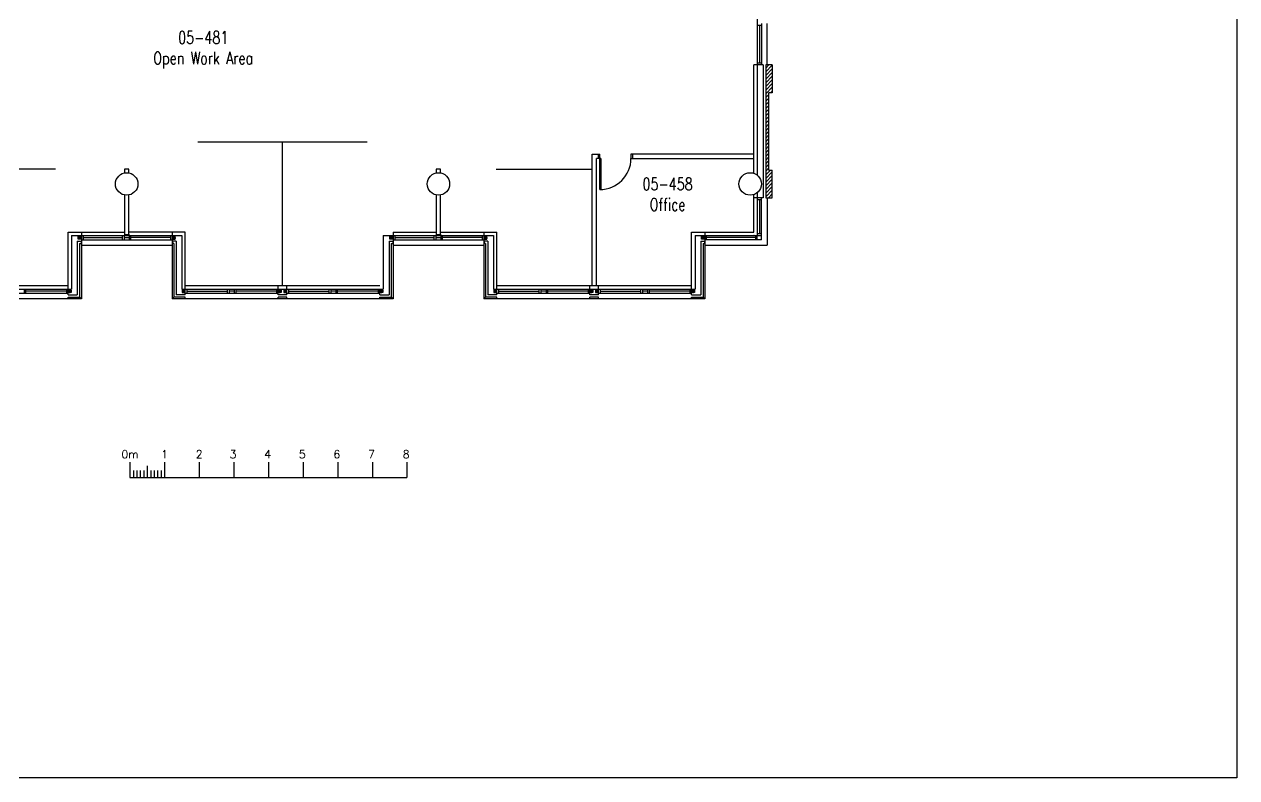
# Model space of a CAD drawing. Extents: x 11182 to 734459, y -1391328 to 152085.
# Drawn here: x 531253 to 566261, y -346839 to -325093 of the extents above; entities that cross this region are included whole.
import ezdxf
from ezdxf.enums import TextEntityAlignment as Align

# ---------------------------------------------------------------- set-up
doc = ezdxf.new("R2010")
doc.units = 0
doc.header["$LTSCALE"] = 500
doc.header["$MEASUREMENT"] = 0
doc.layers.get('0').update_dxf_attribs({"linetype": 'CONTINUOUS'})
doc.layers.add('0_Defpoints', color=106, linetype='CONTINUOUS', plot=False)
for name, color, linetype in [('0_room_data', 7, 'CONTINUOUS'), ('0_text', 7, 'CONTINUOUS'), ('1_Wall_Exist', 251, 'CONTINUOUS'), ('3_Text', 7, 'CONTINUOUS')]:
    doc.layers.add(name, color=color, linetype=linetype)
doc.styles.add('1_200', font='simplex.shx', dxfattribs={"width": 0.75, "height": 460})
doc.styles.get("Standard").update_dxf_attribs({"font": 'ROMANS', "height": 200})

# ---------------------------------------------------------------- blocks, each defined once
blk = doc.blocks.new('room_data')
at = {"layer": '3_Text', "style": '1_200', "width": 0.75}
for tag, p in [('ROOMNUM', (0, 0)), ('ROOMUSE', (0, -575))]:
    blk.add_attdef(tag, text='', height=345, dxfattribs=at).set_placement(p, align=Align.MIDDLE_CENTER)

msp = doc.modelspace()

# ---------------------------------------------------------------- linework, layer by layer
for p, q in [((534304, -337727), (534304, -338172)), ((535304, -337727), (535304, -338172)), ((536304, -337727), (536304, -338172)), ((537304, -337727), (537304, -338172)), ((538304, -337727), (538304, -338172)), ((539304, -337727), (539304, -338172)), ((540304, -337727), (540304, -338172)), ((541304, -337727), (541304, -338172)), ((542304, -337727), (542304, -338172)), ((534304, -338172), (542304, -338172)), ((534404, -337973), (534404, -338172)), ((534504, -337973), (534504, -338172)), ((534604, -337973), (534604, -338172)), ((534704, -337973), (534704, -338172)), ((534804, -337840), (534804, -338172)), ((534904, -337973), (534904, -338172)), ((535004, -337973), (535004, -338172)), ((535104, -337973), (535104, -338172)), ((535204, -337973), (535204, -338172))]:
    msp.add_line(p, q)
at = {"layer": '0_Defpoints'}
msp.add_lwpolyline([(566261, -245117), (566261, -346839), (493124, -346839), (493124, -245117)], dxfattribs=at)
at = {"layer": '1_Wall_Exist'}
for p, q in [((552418, -324735), (552418, -329451)), ((552418, -325118), (552538, -325118)), ((552478, -325118), (552478, -326218)), ((552538, -325068), (552538, -326268)), ((552702, -326268), (552702, -325068)), ((552586, -326268), (552320, -326268)), ((552320, -329396), (552320, -326268)), ((552538, -326218), (552418, -326218)), ((552586, -326268), (552586, -330102)), ((552851, -326268), (552661, -326268)), ((552755, -326268), (552661, -326361)), ((552661, -326268), (552661, -330102)), ((552851, -326268), (552851, -327068)), ((552661, -326467), (552851, -326277)), ((552851, -326383), (552661, -326573)), ((552661, -326679), (552851, -326489)), ((552851, -326595), (552661, -326785)), ((552661, -326891), (552851, -326701)), ((552851, -326807), (552661, -326997)), ((552661, -327103), (552851, -326913)), ((552751, -327120), (552661, -327210)), ((552661, -327316), (552751, -327226)), ((552851, -327068), (552751, -327068)), ((552751, -329302), (552751, -327068)), ((552851, -327020), (552803, -327068)), ((552751, -327332), (552661, -327422)), ((552661, -327528), (552751, -327438)), ((552751, -327544), (552661, -327634)), ((552661, -327740), (552751, -327650)), ((552751, -327756), (552661, -327846)), ((552661, -327952), (552751, -327862)), ((552751, -327968), (552661, -328058)), ((552661, -328164), (552751, -328074)), ((552751, -328180), (552661, -328270)), ((552661, -328376), (552751, -328286)), ((541158, -328491), (536265, -328491)), ((538711, -332636), (538711, -328491)), ((552751, -328392), (552661, -328482)), ((552661, -328588), (552751, -328498)), ((552751, -328604), (552661, -328694)), ((552661, -328801), (552751, -328711)), ((547649, -328845), (547871, -328845)), ((547649, -332636), (547649, -328845)), ((547773, -332636), (547773, -328965)), ((547901, -328965), (547773, -328965)), ((547821, -328845), (547821, -328965)), ((547871, -329865), (547871, -328845)), ((547901, -328965), (547901, -329865)), ((548771, -328845), (548771, -328965)), ((552320, -328845), (548771, -328845)), ((548771, -328965), (552320, -328965)), ((548821, -328965), (548821, -328845)), ((552751, -328817), (552661, -328907)), ((552661, -329013), (552751, -328923)), ((552751, -329029), (552661, -329119)), ((532158, -329277), (527265, -329277)), ((534151, -329277), (534151, -329377)), ((534271, -329277), (534151, -329277)), ((534151, -329377), (534271, -329377)), ((534271, -329377), (534271, -329277)), ((543151, -329277), (543151, -329377)), ((543271, -329277), (543151, -329277)), ((543151, -329377), (543271, -329377)), ((543271, -329377), (543271, -329277)), ((544877, -329277), (547649, -329277)), ((552661, -329225), (552751, -329135)), ((552751, -329241), (552661, -329331)), ((552661, -329437), (552797, -329302)), ((552851, -329353), (552661, -329543)), ((552751, -329302), (552851, -329302)), ((552851, -330102), (552851, -329302)), ((552661, -329649), (552851, -329459)), ((552851, -329565), (552661, -329755)), ((552661, -329861), (552851, -329671)), ((534156, -331173), (534156, -330022)), ((534273, -331173), (534273, -330017)), ((543156, -331173), (543156, -330022)), ((543273, -331173), (543273, -330017)), ((547901, -329865), (547871, -329865)), ((552320, -331091), (552320, -330008)), ((552586, -330102), (552320, -330102)), ((552418, -329952), (552418, -331191)), ((552538, -331311), (552538, -330102)), ((552851, -329777), (552661, -329967)), ((552661, -330073), (552851, -329883)), ((552661, -330102), (552851, -330102)), ((552702, -330102), (552702, -331473)), ((552851, -329989), (552739, -330102)), ((552845, -330102), (552851, -330095)), ((552418, -330151), (552538, -330151)), ((552478, -330151), (552478, -331141)), ((532520, -331091), (534156, -331091)), ((532520, -332902), (532520, -331091)), ((532902, -331091), (532902, -333018)), ((534290, -331173), (534156, -331173)), ((535902, -331091), (534273, -331091)), ((535520, -331091), (535520, -333018)), ((535902, -332902), (535902, -331091)), ((541902, -331091), (541902, -333018)), ((541902, -331091), (543156, -331091)), ((543290, -331173), (543156, -331173)), ((543290, -331091), (544902, -331091)), ((544520, -331091), (544520, -333018)), ((544902, -332902), (544902, -331091)), ((550520, -331091), (552320, -331091)), ((550520, -332902), (550520, -331091)), ((550902, -331091), (550902, -333018)), ((552411, -331091), (552411, -331095)), ((552415, -331091), (552415, -331095)), ((552538, -331141), (552418, -331141)), ((532620, -331191), (535802, -331191)), ((532620, -331191), (532620, -332736)), ((532786, -331357), (532902, -331357)), ((532786, -331357), (532786, -332902)), ((532901, -331257), (532796, -331257)), ((532811, -331219), (532886, -331219)), ((532811, -331294), (532811, -331219)), ((532886, -331294), (532811, -331294)), ((532848, -331309), (532848, -331204)), ((532852, -331423), (532892, -331423)), ((532852, -331423), (532852, -332968)), ((532886, -331219), (532886, -331294)), ((532892, -331357), (532892, -331423)), ((532902, -331311), (535520, -331311)), ((532902, -331473), (535520, -331473)), ((532950, -331191), (532950, -331311)), ((532950, -331251), (534089, -331251)), ((534089, -331311), (534089, -331191)), ((534136, -331191), (534136, -331311)), ((534136, -331251), (534286, -331251)), ((534286, -331191), (534286, -331311)), ((534334, -331311), (534334, -331191)), ((535473, -331251), (534334, -331251)), ((535473, -331191), (535473, -331311)), ((535636, -331357), (535520, -331357)), ((535522, -331257), (535627, -331257)), ((535530, -331357), (535530, -331423)), ((535570, -331423), (535530, -331423)), ((535537, -331219), (535537, -331294)), ((535612, -331219), (535537, -331219)), ((535537, -331294), (535612, -331294)), ((535570, -331423), (535570, -332968)), ((535574, -331309), (535574, -331204)), ((535612, -331294), (535612, -331219)), ((535636, -331357), (535636, -332902)), ((535802, -331191), (535802, -332736)), ((541620, -331191), (544802, -331191)), ((541620, -331191), (541620, -332736)), ((541786, -331357), (541902, -331357)), ((541786, -331357), (541786, -332902)), ((541901, -331257), (541796, -331257)), ((541811, -331219), (541886, -331219)), ((541811, -331294), (541811, -331219)), ((541886, -331294), (541811, -331294)), ((541848, -331309), (541848, -331204)), ((541852, -331423), (541892, -331423)), ((541852, -331423), (541852, -332968)), ((541886, -331219), (541886, -331294)), ((541892, -331357), (541892, -331423)), ((541902, -331311), (544520, -331311)), ((541902, -331473), (544520, -331473)), ((541950, -331191), (541950, -331311)), ((541950, -331251), (543089, -331251)), ((543089, -331311), (543089, -331191)), ((543136, -331191), (543136, -331311)), ((543136, -331251), (543286, -331251)), ((543286, -331191), (543286, -331311)), ((543334, -331311), (543334, -331191)), ((544473, -331251), (543334, -331251)), ((544473, -331191), (544473, -331311)), ((544636, -331357), (544520, -331357)), ((544522, -331257), (544627, -331257)), ((544530, -331357), (544530, -331423)), ((544570, -331423), (544530, -331423)), ((544537, -331219), (544537, -331294)), ((544612, -331219), (544537, -331219)), ((544537, -331294), (544612, -331294)), ((544570, -331423), (544570, -332968)), ((544574, -331309), (544574, -331204)), ((544612, -331294), (544612, -331219)), ((544636, -331357), (544636, -332902)), ((544802, -331191), (544802, -332736)), ((550620, -331191), (552418, -331191)), ((550620, -331191), (550620, -332736)), ((550786, -331357), (550902, -331357)), ((550786, -331357), (550786, -332902)), ((550901, -331257), (550796, -331257)), ((550811, -331219), (550886, -331219)), ((550811, -331294), (550811, -331219)), ((550886, -331294), (550811, -331294)), ((550848, -331309), (550848, -331204)), ((550852, -331423), (550892, -331423)), ((550852, -331423), (550852, -332968)), ((550886, -331219), (550886, -331294)), ((550892, -331357), (550892, -331423)), ((552538, -331311), (550902, -331311)), ((550902, -331473), (552702, -331473)), ((550953, -331311), (550953, -331191)), ((552368, -331251), (550953, -331251)), ((552320, -331182), (552324, -331182)), ((552368, -331191), (552368, -331311)), ((552418, -331311), (552418, -331191)), ((552418, -331191), (552538, -331191)), ((526802, -332736), (532620, -332736)), ((526902, -332636), (532520, -332636)), ((529836, -332856), (532520, -332856)), ((531253, -332736), (531253, -332856)), ((531302, -332856), (531302, -332736)), ((532472, -332796), (531302, -332796)), ((532472, -332736), (532472, -332856)), ((532621, -332802), (532516, -332802)), ((532520, -332902), (532786, -332902)), ((532531, -332764), (532606, -332764)), ((532531, -332839), (532531, -332764)), ((532606, -332839), (532531, -332839)), ((532569, -332854), (532569, -332749)), ((532606, -332764), (532606, -332839)), ((535902, -332902), (535636, -332902)), ((535801, -332802), (535906, -332802)), ((535802, -332736), (541620, -332736)), ((535816, -332764), (535816, -332839)), ((535891, -332764), (535816, -332764)), ((535816, -332839), (535891, -332839)), ((535854, -332854), (535854, -332749)), ((535891, -332839), (535891, -332764)), ((535902, -332636), (541520, -332636)), ((535902, -332856), (538586, -332856)), ((535951, -332736), (535951, -332856)), ((535951, -332796), (537121, -332796)), ((537121, -332856), (537121, -332736)), ((537169, -332736), (537169, -332856)), ((537319, -332796), (537169, -332796)), ((537319, -332736), (537319, -332856)), ((537368, -332856), (537368, -332736)), ((538538, -332796), (537368, -332796)), ((538538, -332736), (538538, -332856)), ((538687, -332802), (538582, -332802)), ((538586, -332902), (538586, -332636)), ((538836, -332902), (538586, -332902)), ((538597, -332764), (538672, -332764)), ((538597, -332839), (538597, -332764)), ((538672, -332839), (538597, -332839)), ((538635, -332854), (538635, -332749)), ((538672, -332764), (538672, -332839)), ((538735, -332802), (538840, -332802)), ((538750, -332764), (538750, -332839)), ((538825, -332764), (538750, -332764)), ((538750, -332839), (538825, -332839)), ((538788, -332854), (538788, -332749)), ((538825, -332839), (538825, -332764)), ((538836, -332902), (538836, -332636)), ((538836, -332856), (541520, -332856)), ((538885, -332736), (538885, -332856)), ((538885, -332796), (540055, -332796)), ((540055, -332856), (540055, -332736)), ((540103, -332736), (540103, -332856)), ((540253, -332796), (540103, -332796)), ((540253, -332736), (540253, -332856)), ((540302, -332856), (540302, -332736)), ((541472, -332796), (540302, -332796)), ((541472, -332736), (541472, -332856)), ((541621, -332802), (541516, -332802)), ((541520, -332902), (541520, -332736)), ((541520, -332902), (541786, -332902)), ((541531, -332764), (541606, -332764)), ((541531, -332839), (541531, -332764)), ((541606, -332839), (541531, -332839)), ((541569, -332854), (541569, -332749)), ((541606, -332764), (541606, -332839)), ((544902, -332902), (544636, -332902)), ((544801, -332802), (544906, -332802)), ((544802, -332736), (550620, -332736)), ((544816, -332764), (544816, -332839)), ((544891, -332764), (544816, -332764)), ((544816, -332839), (544891, -332839)), ((544854, -332854), (544854, -332749)), ((544891, -332839), (544891, -332764)), ((544902, -332636), (550520, -332636)), ((544902, -332856), (547586, -332856)), ((544951, -332736), (544951, -332856)), ((544951, -332796), (546121, -332796)), ((546121, -332856), (546121, -332736)), ((546169, -332736), (546169, -332856)), ((546319, -332796), (546169, -332796)), ((546319, -332736), (546319, -332856)), ((546368, -332856), (546368, -332736)), ((547538, -332796), (546368, -332796)), ((547538, -332736), (547538, -332856)), ((547687, -332802), (547582, -332802)), ((547586, -332902), (547586, -332636)), ((547836, -332902), (547586, -332902)), ((547597, -332764), (547672, -332764)), ((547597, -332839), (547597, -332764)), ((547672, -332839), (547597, -332839)), ((547635, -332854), (547635, -332749)), ((547672, -332764), (547672, -332839)), ((547735, -332802), (547840, -332802)), ((547750, -332764), (547750, -332839)), ((547825, -332764), (547750, -332764)), ((547750, -332839), (547825, -332839)), ((547788, -332854), (547788, -332749)), ((547825, -332839), (547825, -332764)), ((547836, -332902), (547836, -332636)), ((547836, -332856), (550520, -332856)), ((547885, -332736), (547885, -332856)), ((547885, -332796), (549055, -332796)), ((549055, -332856), (549055, -332736)), ((549103, -332736), (549103, -332856)), ((549253, -332796), (549103, -332796)), ((549253, -332736), (549253, -332856)), ((549302, -332856), (549302, -332736)), ((550472, -332796), (549302, -332796)), ((550472, -332736), (550472, -332856)), ((550621, -332802), (550516, -332802)), ((550520, -332902), (550786, -332902)), ((550531, -332764), (550606, -332764)), ((550531, -332839), (550531, -332764)), ((550606, -332839), (550531, -332839)), ((550569, -332854), (550569, -332749)), ((550606, -332764), (550606, -332839)), ((532902, -333018), (526520, -333018)), ((532520, -332968), (532852, -332968)), ((532520, -333018), (532520, -332968)), ((532902, -333018), (532852, -332968)), ((535520, -333018), (535570, -332968)), ((541902, -333018), (535520, -333018)), ((535902, -332968), (535570, -332968)), ((535902, -333018), (535902, -332968)), ((538836, -332968), (538586, -332968)), ((538586, -333018), (538586, -332968)), ((538836, -333018), (538836, -332968)), ((541520, -332968), (541852, -332968)), ((541520, -333018), (541520, -332968)), ((541902, -333018), (541852, -332968)), ((544520, -333018), (544570, -332968)), ((550902, -333018), (544520, -333018)), ((544902, -332968), (544570, -332968)), ((544902, -333018), (544902, -332968)), ((547836, -332968), (547586, -332968)), ((547586, -333018), (547586, -332968)), ((547836, -333018), (547836, -332968)), ((550520, -332968), (550852, -332968)), ((550520, -333018), (550520, -332968)), ((550902, -333018), (550852, -332968))]:
    msp.add_line(p, q, dxfattribs=at)
for centre in [(534211, -329702), (543211, -329702), (552211, -329702)]:
    msp.add_circle(centre, 325, dxfattribs=at)
msp.add_arc((547871, -328965), 900, 270, 0, dxfattribs=at)

# ---------------------------------------------------------------- block references
at = {"layer": '0_room_data', "xscale": 1.035347182677431, "yscale": 1.035347182677431, "zscale": 1.035347182677431}
for p, values in [((536421, -325475), {'ROOMNUM': '05-481', 'ROOMUSE': 'Open Work Area'}), ((549829, -329702), {'ROOMNUM': '05-458', 'ROOMUSE': 'Office'})]:
    msp.add_blockref('room_data', p, dxfattribs=at).add_auto_attribs(values)

# ---------------------------------------------------------------- texts
at = {"layer": '0_text'}
for s, p in [('0m', (534304, -337502)), ('1', (535304, -337502)), ('2', (536304, -337502)), ('3', (537281, -337502)), ('4', (538281, -337502)), ('5', (539281, -337502)), ('6', (540281, -337502)), ('7', (541281, -337502)), ('8', (542281, -337502))]:
    msp.add_text(s, height=231, rotation=0, dxfattribs=at).set_placement(p, align=Align.MIDDLE_CENTER)

doc.saveas('drawing.dxf')
